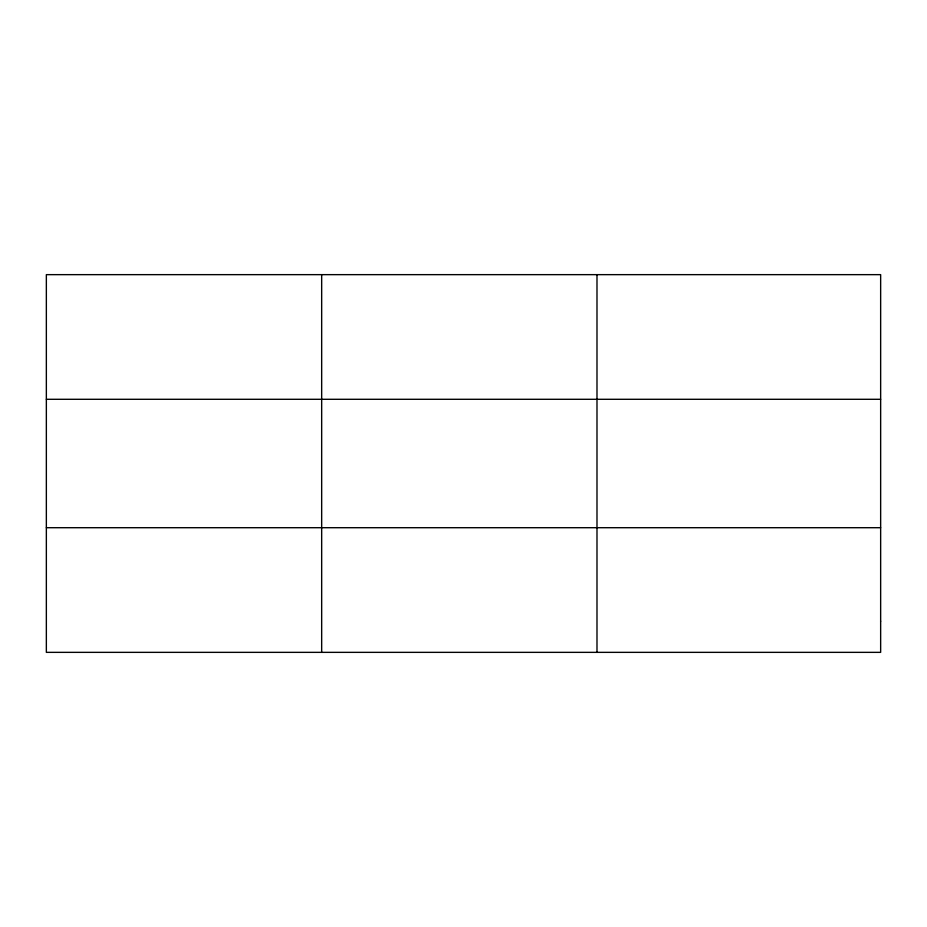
<?xml version="1.0" encoding="UTF-8"?>
<svg xmlns="http://www.w3.org/2000/svg" width="927" height="927" viewBox="0 0 927 927"><rect width="100%" height="100%" fill="white"/><g stroke="black" fill="none" stroke-linecap="round" stroke-linejoin="round"><path stroke-width="1.39" d="M321.669 274.647L321.669 652.353M596.988 274.647L596.988 652.353M46.35 399.294L880.65 399.294M46.35 527.706L880.65 527.706M880.65 621.194L880.65 652.353L46.35 652.353L46.35 274.647L880.65 274.647L880.65 621.194"/></g></svg>
